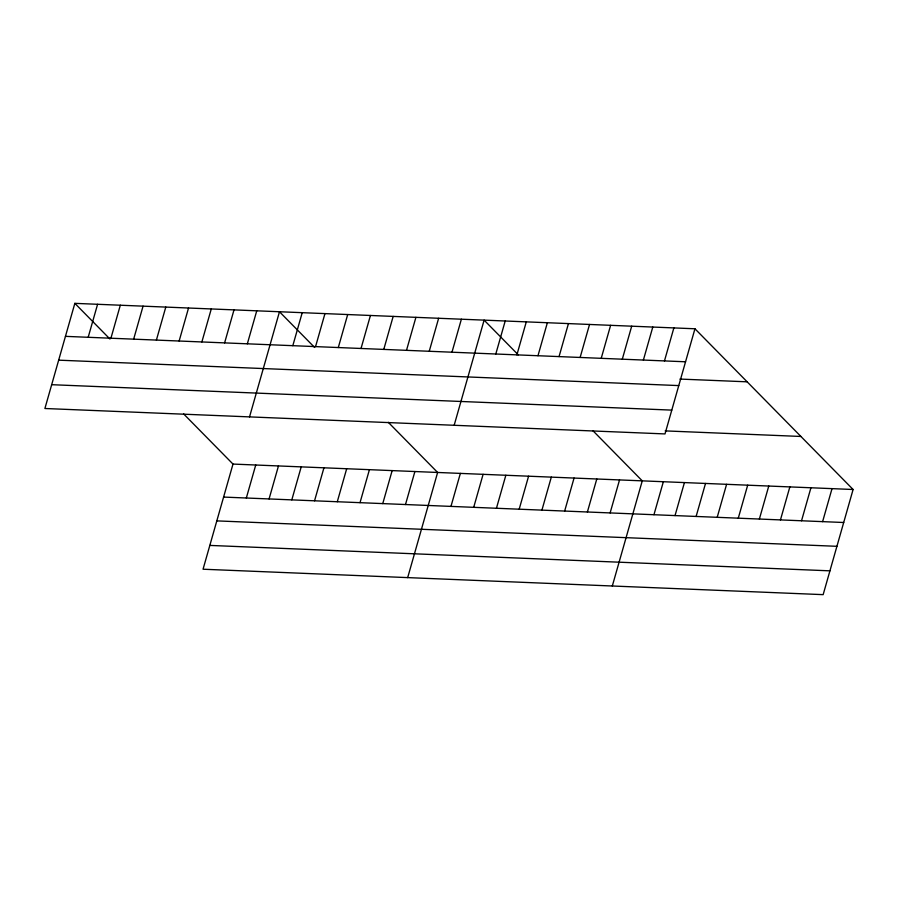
<?xml version="1.0" encoding="UTF-8"?>
<svg xmlns="http://www.w3.org/2000/svg" width="898" height="898" viewBox="0 0 898 898"><rect width="100%" height="100%" fill="white"/><g stroke="black" fill="none" stroke-linecap="round" stroke-linejoin="round"><path stroke-width="1.35" d="M74.848 303.356L44.9 408.5L665.003 433.925L694.951 328.78L74.848 303.356L109.96 339.04M88.184 337.289L97.59 304.287M110.925 338.22L120.321 305.219M133.656 339.152L143.063 306.151M156.398 340.084L165.793 307.082M179.14 341.016L188.535 308.014M201.87 341.947L211.277 308.946M224.612 342.879L234.008 309.877M247.343 343.811L256.749 310.82M183.652 413.933L232.997 464.075L203.049 569.22L823.152 594.644L853.1 489.5L694.951 328.78M249.532 416.885L279.48 311.752L314.592 347.425M246.333 498.008L255.739 465.007M292.815 345.685L302.222 312.684M269.074 498.94L278.47 465.939M315.557 346.617L324.953 313.615M291.805 499.872L301.212 466.87M338.299 347.548L347.694 314.547M314.547 500.803L323.942 467.802M361.03 348.48L370.436 315.479M337.289 501.735L346.684 468.734M383.772 349.412L393.167 316.41M360.019 502.667L369.426 469.665M406.502 350.343L415.909 317.342M382.761 503.598L392.157 470.597M429.244 351.275L438.639 318.274M405.492 504.53L414.898 471.529M451.975 352.207L461.381 319.205M407.681 577.605L437.629 472.46L388.295 422.318M454.164 425.282L484.112 320.137L518.281 354.856M450.964 506.393L460.371 473.392M495.797 354.003L505.204 321.001M516.889 354.867L526.284 321.866M473.706 507.325L483.102 474.324M537.969 355.731L547.365 322.73M496.448 508.257L505.843 475.267M559.05 356.596L568.445 323.594M519.179 509.2L528.585 476.198M580.13 357.46L589.537 324.459M541.921 510.131L551.316 477.13M601.222 358.324L610.618 325.323M564.651 511.063L574.058 478.062M622.303 359.189L631.698 326.187M587.393 511.995L596.788 478.993M643.383 360.053L652.79 327.052M610.124 512.926L619.53 479.925M664.464 360.917L673.87 327.916M612.313 586.001L642.261 480.857L592.927 430.714M653.946 514.722L663.353 481.721M675.027 515.587L684.433 482.585M696.118 516.451L705.514 483.45M717.199 517.315L726.594 484.314M738.279 518.18L747.686 485.178M759.371 519.044L768.767 486.043M780.452 519.908L789.847 486.907M801.532 520.773L810.928 487.771M822.613 521.637L832.019 488.635M65.453 336.357L685.556 361.782M679.932 379.068L747.136 381.818M58.673 360.165L678.765 385.59M51.68 384.692L671.783 410.117M665.182 430.894L800.915 436.462M232.997 464.075L853.1 489.5M223.602 497.077L843.705 522.501M216.822 520.885L836.914 546.31M209.829 545.412L829.932 570.836"/></g></svg>
